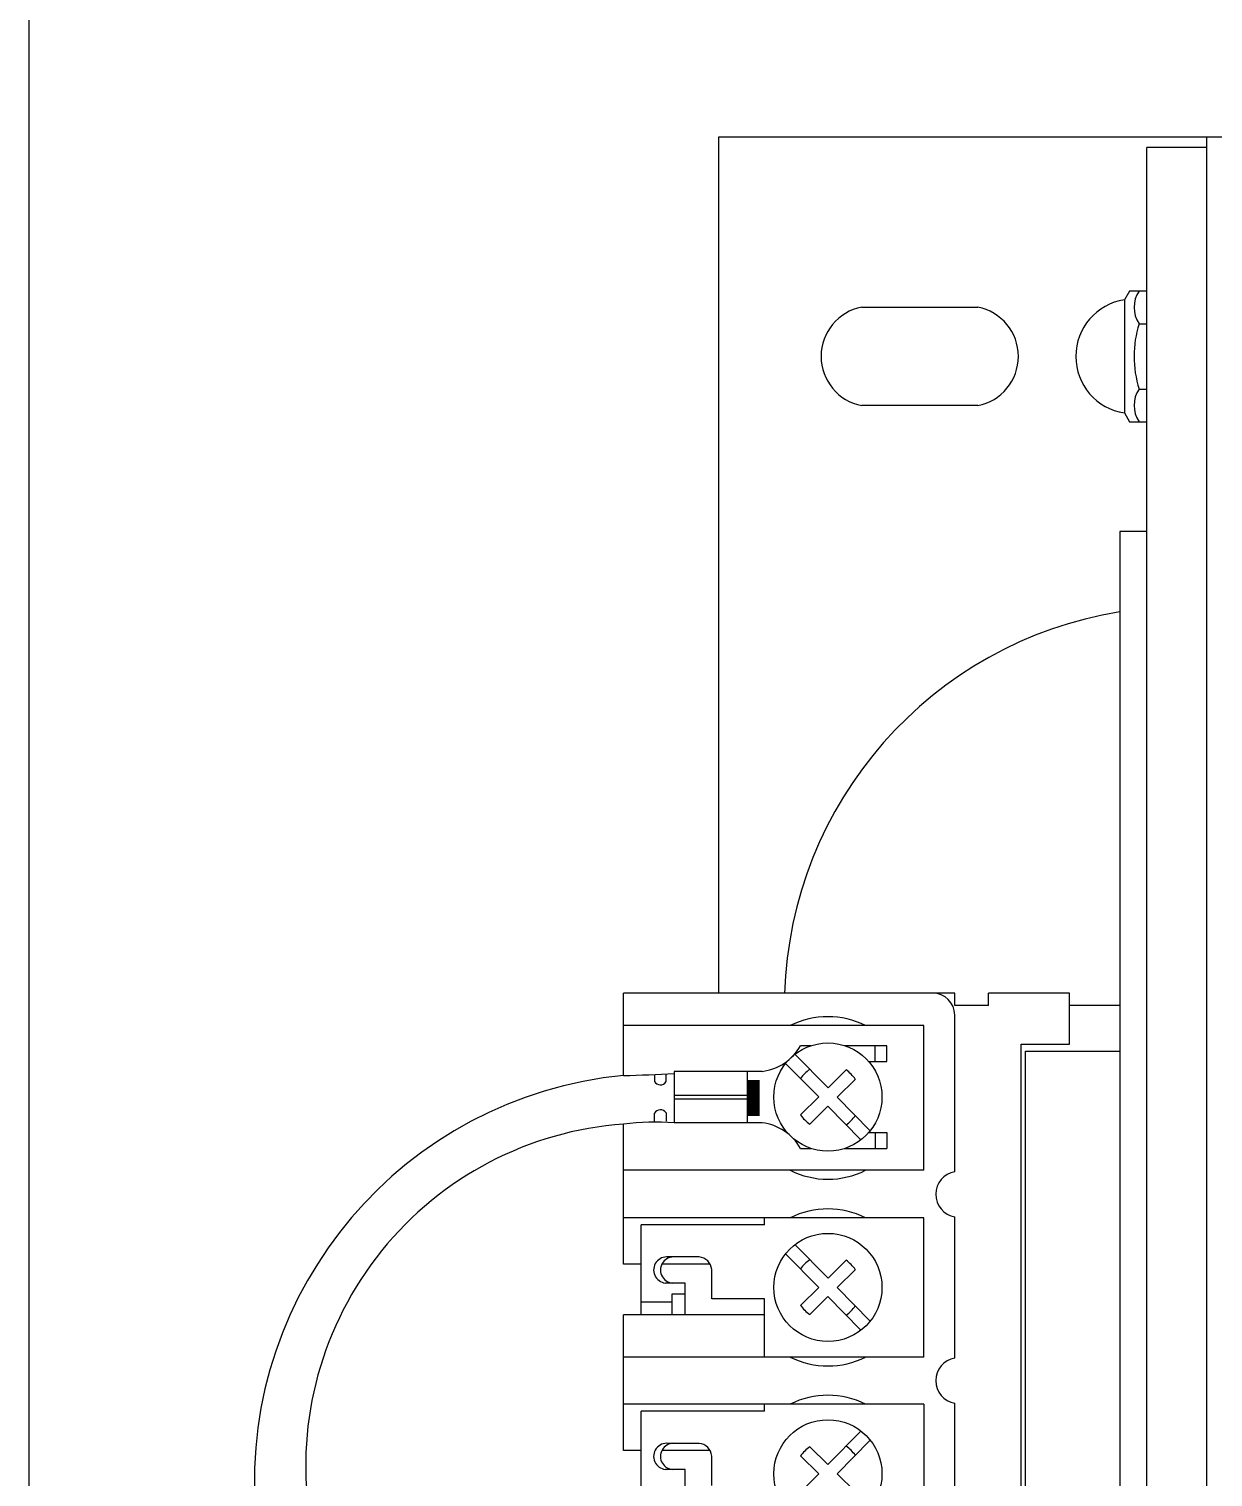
# Model space of a CAD drawing. Header units: inches. Extents: x -1050 to 2326, y -960 to 1416.
# Drawn here: x 735 to 820.4, y 955.1 to 1059.5 of the extents above; entities that cross this region are included whole.
import ezdxf

# ---------------------------------------------------------------- set-up
doc = ezdxf.new("R2010")
doc.units = ezdxf.units.IN
doc.header["$LTSCALE"] = 10
doc.layers.get('0').update_dxf_attribs({"linetype": 'CONTINUOUS'})
doc.layers.add('PSYMS', color=7, linetype='CONTINUOUS')

# ---------------------------------------------------------------- blocks, each defined once
blk = doc.blocks.new('E0919202')
for p, q in [((-0.4323, 6.437), (4.8377, 6.437)), ((-0.4323, 4.007), (-0.4323, 6.437)), ((0.9527, 0.8585), (0.9527, 6.437)), ((0.9527, 6.407), (0.7827, 6.407)), ((0.7827, 0.7347), (0.7827, 6.407)), ((0.7332, 5.9995), (0.7188, 5.9747)), ((0.7188, 5.9747), (0.7188, 5.6533)), ((0.7827, 5.9995), (0.7332, 5.9995)), ((-0.0268, 5.9537), (0.3022, 5.9537)), ((0.7604, 5.9068), (0.7827, 5.9068)), ((0.7604, 5.7212), (0.7827, 5.7212)), ((0.3022, 5.6743), (-0.0268, 5.6743)), ((0.7188, 5.6533), (0.7332, 5.6285)), ((0.7332, 5.6285), (0.7827, 5.6285)), ((0.7058, 5.3168), (0.7058, 0.6964)), ((0.7827, 5.3168), (0.7058, 5.3168)), ((-0.703, 3.773), (-0.703, 4.007)), ((-0.4323, 4.007), (-0.703, 4.007)), ((-0.3837, 4.007), (-0.4933, 4.007)), ((-0.1502, 4.007), (-0.3837, 4.007)), ((0.0248, 4.007), (-0.1502, 4.007)), ((0.2089, 4.007), (0.0248, 4.007)), ((0.237, 4.007), (0.2089, 4.007)), ((0.237, 3.972), (0.237, 4.007)), ((0.333, 3.972), (0.333, 4.007)), ((0.563, 4.007), (0.333, 4.007)), ((0.563, 3.862), (0.563, 4.007)), ((0.333, 3.972), (0.237, 3.972)), ((0.7058, 3.972), (0.563, 3.972)), ((-0.23, 3.9145), (-0.703, 3.9145)), ((-0.016, 3.9145), (-0.23, 3.9145)), ((0.149, 3.9145), (-0.016, 3.9145)), ((0.149, 3.504), (0.149, 3.9145)), ((0.237, 3.5), (0.237, 3.9445)), ((-0.1228, 3.7379), (-0.2168, 3.8333)), ((-0.1714, 3.8575), (-0.2007, 3.8575)), ((0.0439, 3.8575), (-0.0746, 3.8575)), ((0.011, 3.8123), (0.011, 3.8575)), ((0.0439, 3.8123), (0.0439, 3.8575)), ((0.426, 1.952), (0.426, 3.862)), ((0.426, 3.862), (0.563, 3.862)), ((0.438, 1.972), (0.438, 3.842)), ((0.438, 3.842), (0.7058, 3.842)), ((-0.3099, 3.7846), (-0.5599, 3.7846)), ((-0.5599, 3.7846), (-0.5599, 3.639)), ((-0.3522, 3.7846), (-0.3522, 3.639)), ((-0.149, 3.712), (-0.2431, 3.8074)), ((-0.1228, 3.7379), (-0.0711, 3.7888)), ((-0.007, 3.8123), (0.0439, 3.8123)), ((-0.6151, 3.7757), (-0.6151, 3.7563)), ((-0.5827, 3.7556), (-0.5827, 3.778)), ((-0.3525, 3.7586), (-0.3173, 3.7586)), ((-0.3525, 3.7564), (-0.3173, 3.7564)), ((-0.3525, 3.7542), (-0.3173, 3.7542)), ((-0.3525, 3.7521), (-0.3173, 3.7521)), ((-0.3525, 3.7499), (-0.3173, 3.7499)), ((-0.3525, 3.7477), (-0.3173, 3.7477)), ((-0.3525, 3.7455), (-0.3173, 3.7455)), ((-0.3525, 3.7434), (-0.3173, 3.7434)), ((-0.3525, 3.7412), (-0.3173, 3.7412)), ((-0.097, 3.7116), (-0.0452, 3.7626)), ((-0.5599, 3.7168), (-0.3522, 3.7168)), ((-0.5599, 3.7068), (-0.3522, 3.7068)), ((-0.3525, 3.739), (-0.3173, 3.739)), ((-0.3525, 3.7369), (-0.3173, 3.7369)), ((-0.3525, 3.7347), (-0.3173, 3.7347)), ((-0.3525, 3.7325), (-0.3173, 3.7325)), ((-0.3525, 3.7303), (-0.3173, 3.7303)), ((-0.3525, 3.7282), (-0.3173, 3.7282)), ((-0.3525, 3.726), (-0.3173, 3.726)), ((-0.3525, 3.7238), (-0.3173, 3.7238)), ((-0.3525, 3.7216), (-0.3173, 3.7216)), ((-0.3525, 3.7195), (-0.3173, 3.7195)), ((-0.3525, 3.7173), (-0.3173, 3.7173)), ((-0.3525, 3.7151), (-0.3173, 3.7151)), ((-0.3525, 3.713), (-0.3173, 3.713)), ((-0.3525, 3.7108), (-0.3173, 3.7108)), ((-0.3525, 3.7086), (-0.3173, 3.7086)), ((-0.3525, 3.7064), (-0.3173, 3.7064)), ((-0.3525, 3.7043), (-0.3173, 3.7043)), ((-0.3525, 3.7021), (-0.3173, 3.7021)), ((-0.3525, 3.6999), (-0.3173, 3.6999)), ((-0.2008, 3.661), (-0.149, 3.712)), ((-0.0029, 3.6162), (-0.097, 3.7116)), ((-0.6151, 3.641), (-0.6151, 3.6659)), ((-0.5827, 3.6666), (-0.5827, 3.6433)), ((-0.3525, 3.6978), (-0.3173, 3.6978)), ((-0.3525, 3.6956), (-0.3173, 3.6956)), ((-0.3525, 3.6934), (-0.3173, 3.6934)), ((-0.3525, 3.6912), (-0.3173, 3.6912)), ((-0.3525, 3.6891), (-0.3173, 3.6891)), ((-0.3525, 3.6869), (-0.3173, 3.6869)), ((-0.3525, 3.6847), (-0.3173, 3.6847)), ((-0.3525, 3.6826), (-0.3173, 3.6826)), ((-0.3525, 3.6804), (-0.3173, 3.6804)), ((-0.3525, 3.6782), (-0.3173, 3.6782)), ((-0.3525, 3.676), (-0.3173, 3.676)), ((-0.3525, 3.6739), (-0.3173, 3.6739)), ((-0.3525, 3.6717), (-0.3173, 3.6717)), ((-0.3525, 3.6695), (-0.3173, 3.6695)), ((-0.3525, 3.6673), (-0.3173, 3.6673)), ((-0.3525, 3.6652), (-0.3173, 3.6652)), ((-0.3525, 3.663), (-0.3173, 3.663)), ((-0.3525, 3.6608), (-0.3173, 3.6608)), ((-0.1746, 3.6352), (-0.1232, 3.6858)), ((-0.0292, 3.5903), (-0.1232, 3.6858)), ((-0.703, 3.2378), (-0.703, 3.635)), ((-0.3099, 3.639), (-0.5599, 3.639)), ((-0.007, 3.6113), (0.0439, 3.6113)), ((0.011, 3.6113), (0.011, 3.5662)), ((0.0439, 3.6113), (0.0439, 3.5662)), ((-0.2007, 3.5662), (-0.1714, 3.5662)), ((-0.0746, 3.5662), (0.0439, 3.5662)), ((-0.23, 3.504), (-0.703, 3.504)), ((-0.016, 3.504), (-0.23, 3.504)), ((0.149, 3.504), (-0.016, 3.504)), ((0.237, 2.971), (0.237, 3.372)), ((-0.23, 3.369), (-0.703, 3.369)), ((-0.653, 3.2378), (-0.653, 3.3493)), ((-0.303, 3.3493), (-0.653, 3.3493)), ((-0.303, 3.3493), (-0.303, 3.369)), ((-0.016, 3.369), (-0.23, 3.369)), ((0.149, 3.369), (-0.016, 3.369)), ((0.149, 2.974), (0.149, 3.369)), ((-0.1228, 3.1976), (-0.2168, 3.293)), ((-0.4887, 3.2579), (-0.5759, 3.2579)), ((-0.149, 3.1717), (-0.2431, 3.2671)), ((-0.1228, 3.1976), (-0.0711, 3.2485)), ((-0.653, 3.2378), (-0.703, 3.2378)), ((-0.653, 3.0938), (-0.653, 3.2378)), ((-0.4577, 3.2378), (-0.5945, 3.2378)), ((-0.453, 3.1388), (-0.453, 3.222)), ((-0.097, 3.1713), (-0.0452, 3.2223)), ((-0.528, 3.1837), (-0.5845, 3.1837)), ((-0.528, 3.0938), (-0.528, 3.1837)), ((-0.2008, 3.1207), (-0.149, 3.1717)), ((-0.0029, 3.0759), (-0.097, 3.1713)), ((-0.5651, 3.13), (-0.653, 3.13)), ((-0.5651, 3.0938), (-0.5651, 3.1536)), ((-0.5651, 3.1536), (-0.528, 3.1536)), ((-0.303, 3.1388), (-0.453, 3.1388)), ((-0.303, 2.974), (-0.303, 3.1388)), ((-0.1746, 3.0949), (-0.1232, 3.1455)), ((-0.0292, 3.05), (-0.1232, 3.1455)), ((-0.703, 2.7088), (-0.703, 3.0938)), ((-0.653, 3.0938), (-0.703, 3.0938)), ((-0.303, 3.0938), (-0.653, 3.0938)), ((-0.23, 2.974), (-0.703, 2.974)), ((-0.016, 2.974), (-0.23, 2.974)), ((0.149, 2.974), (-0.016, 2.974)), ((-0.23, 2.84), (-0.703, 2.84)), ((-0.303, 2.8203), (-0.303, 2.84)), ((-0.016, 2.84), (-0.23, 2.84)), ((0.149, 2.84), (-0.016, 2.84)), ((0.149, 2.84), (0.149, 2.445)), ((0.237, 2.441), (0.237, 2.843)), ((-0.653, 2.7088), (-0.653, 2.8203)), ((-0.303, 2.8203), (-0.653, 2.8203)), ((-0.0292, 2.764), (-0.1232, 2.6685)), ((-0.4887, 2.7289), (-0.5759, 2.7289)), ((-0.1746, 2.7191), (-0.1232, 2.6685)), ((-0.0029, 2.7381), (-0.097, 2.6427)), ((-0.653, 2.7088), (-0.703, 2.7088)), ((-0.653, 2.5648), (-0.653, 2.7088)), ((-0.4577, 2.7088), (-0.5945, 2.7088)), ((-0.453, 2.6098), (-0.453, 2.693)), ((-0.2008, 2.6933), (-0.149, 2.6423)), ((-0.528, 2.6547), (-0.5845, 2.6547)), ((-0.528, 2.5648), (-0.528, 2.6547)), ((-0.149, 2.6423), (-0.2431, 2.5469)), ((-0.097, 2.6427), (-0.0452, 2.5917))]:
    blk.add_line(p, q)
blk.add_lwpolyline([(0.7604, 5.9995, 0.309401), (0.7604, 5.9068, 0.154701), (0.7604, 5.7212, 0.309401), (0.7604, 5.6285, 0.309401)], format="xyb")
for centre in [(-0.123, 3.7118), (-0.123, 3.1715), (-0.123, 2.6425)]:
    blk.add_circle(centre, 0.1535)
for centre, radius, start, end in [((0.7431, 5.814), 0.1625, 98.5787, 261.4213), ((0, 5.814), 0.1423, 100.8638, 259.1362), ((0.2754, 5.814), 0.1423, 280.8638, 79.1362), ((0.8866, 3.9705), 1.1331, 99.1799, 178.2401), ((0.1745, 3.9445), 0.0625, 0, 90), ((-0.123, 3.7015), 0.2384, 63.329, 116.671), ((-0.3281, 3.9303), 0.1468, 277.125, 330.2551), ((-0.108, 3.6966), 0.1151, 125.3646, 143.7784), ((-0.139, 3.6958), 0.1151, 35.4414, 53.8552), ((-0.5923, 2.6192), 1.1591, 95.4789, 183.7877), ((-0.7568, 6.7057), 2.9332, 271.052, 273.8497), ((-0.5987, 3.765), 0.0186, 207.9689, 329.3677), ((-0.5987, 3.6572), 0.0186, 30.6323, 152.0311), ((-0.108, 3.7291), 0.1151, 216.2419, 234.6579), ((-0.139, 3.7259), 0.1151, 306.1448, 324.5586), ((-0.6331, 2.665), 0.9726, 94.1199, 188.0938), ((-0.6113, 2.9092), 0.7316, 85.9707, 97.1978), ((-0.3281, 3.4933), 0.1468, 29.7449, 82.875), ((-0.123, 3.717), 0.2384, 243.329, 296.671), ((0.2482, 3.436), 0.065, 99.971, 260.029), ((-0.123, 3.156), 0.2384, 63.329, 116.671), ((-0.5805, 3.2209), 0.0373, 82.8974, 263.8707), ((-0.5612, 3.2209), 0.0373, 82.8974, 263.8707), ((-0.492, 3.219), 0.0391, 4.5099, 85.25), ((-0.108, 3.1563), 0.1151, 125.3646, 143.7784), ((-0.139, 3.1555), 0.1151, 35.4414, 53.8552), ((-0.108, 3.1888), 0.1151, 216.2419, 234.6579), ((-0.139, 3.1856), 0.1151, 306.1448, 324.5586), ((-0.123, 3.187), 0.2384, 243.329, 296.671), ((0.2482, 2.907), 0.065, 99.971, 260.029), ((-0.123, 2.627), 0.2384, 63.329, 116.671), ((-0.5805, 2.6919), 0.0373, 82.8974, 263.8707), ((-0.5612, 2.6919), 0.0373, 82.8974, 263.8707), ((-0.492, 2.6899), 0.0391, 4.5099, 85.25), ((-0.108, 2.6252), 0.1151, 125.3421, 143.7581), ((-0.139, 2.6284), 0.1151, 35.4414, 53.8552)]:
    blk.add_arc(centre, radius, start, end)

msp = doc.modelspace()

# ---------------------------------------------------------------- linework, layer by layer
at = {"layer": 'PSYMS'}
msp.add_lwpolyline([(985.46, 1158.64), (734.99, 1158.64), (734.99, 773.69), (985.46, 773.69)], close=True, dxfattribs=at)

# ---------------------------------------------------------------- block references
at = {"layer": 'PSYMS', "xscale": 25.39999999999964, "yscale": 25.39999999999964, "zscale": 25.39999999999964}
msp.add_blockref('E0919202', (795.73, 888.23), dxfattribs=at)

doc.saveas('drawing.dxf')
